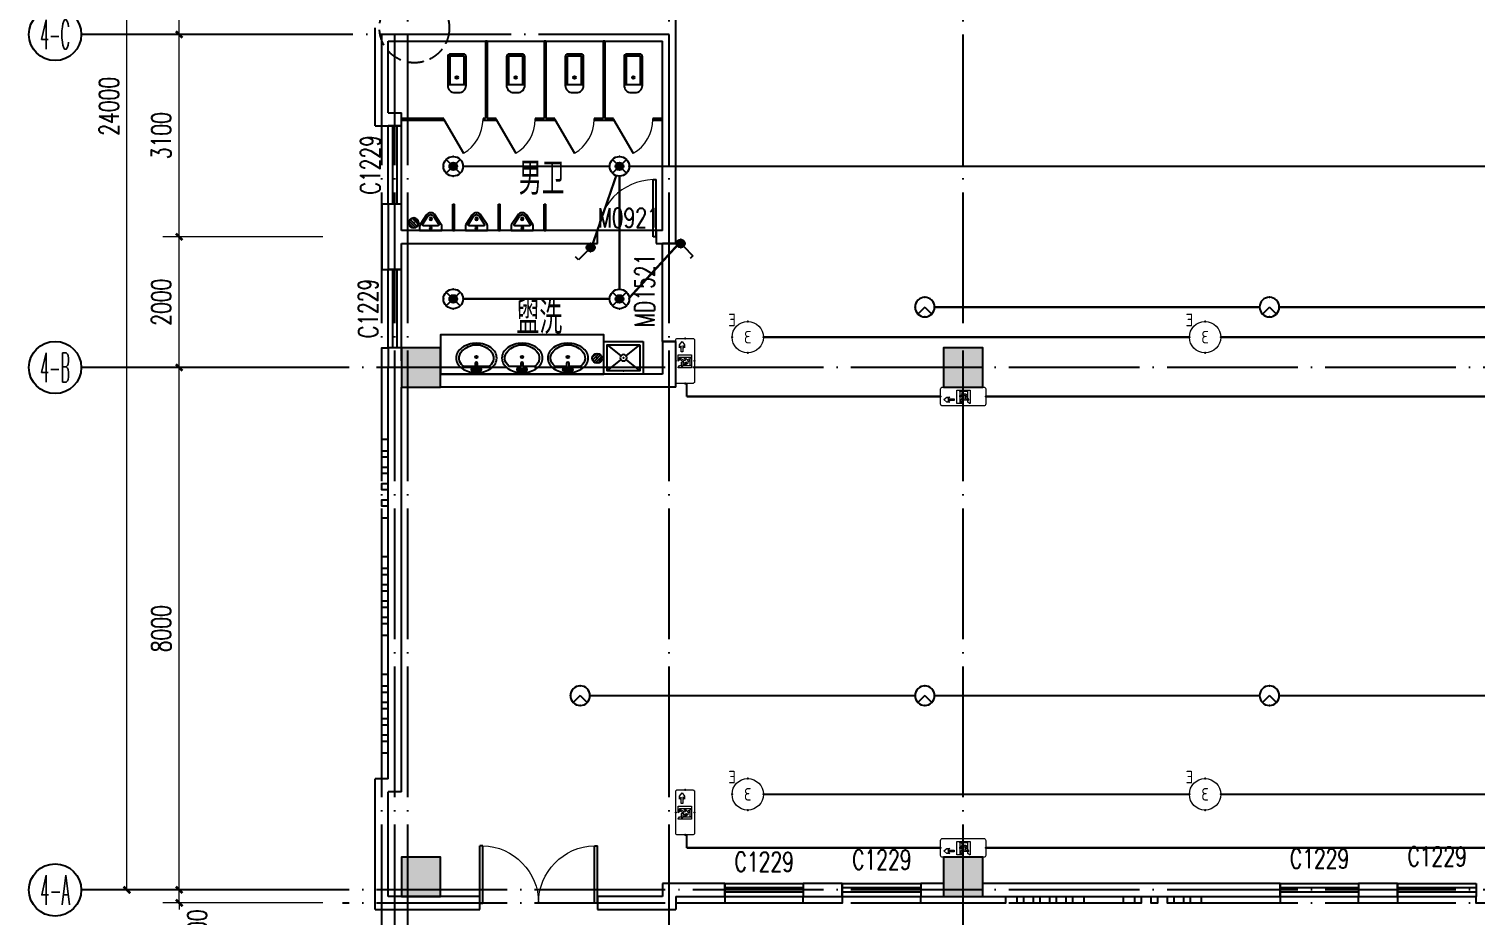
# Model space of a CAD drawing. Extents: x -124594 to 516503, y -3148 to 203159.
# Drawn here: x 179458 to 201608, y 94391 to 107976 of the extents above; entities that cross this region are included whole.
import ezdxf
from ezdxf.enums import TextEntityAlignment as Align

# ---------------------------------------------------------------- set-up
doc = ezdxf.new("R2010")
doc.units = 0
doc.header["$LTSCALE"] = 1000
doc.header["$MEASUREMENT"] = 0
doc.linetypes.add('DASH', pattern=[0.35, 0.25, -0.1])
doc.linetypes.add('DOTE', pattern=[2.42, 2, -0.2, 0.02, -0.2])
for name, color, linetype in [('AXIS', 3, 'Continuous'), ('AXIS_TEXT', 7, 'Continuous'), ('COLUMN', 9, 'Continuous'), ('DOOR_FIRE', 4, 'Continuous'), ('EQUIP-消防', 3, 'Continuous'), ('EQUIP-照明', 3, 'Continuous'), ('J-AXIS-轴线', 1, 'DOTE'), ('J-DOOR-窗', 8, 'Continuous'), ('J-DOOR-门', 8, 'Continuous'), ('J-FLOR-洞口', 4, 'Continuous'), ('J-FURN-厨卫', 253, 'Continuous'), ('J-WALL-墙体', 2, 'Continuous'), ('LATRINE', 8, 'Continuous'), ('PUB_HATCH', 8, 'Continuous'), ('PUB_TEXT', 7, 'Continuous'), ('TEL_TEXT', 7, 'Continuous'), ('WINDOW_TEXT', 7, 'Continuous'), ('WIRE-应急', 1, 'DASH'), ('WIRE-照明', 1, 'Continuous'), ('装饰柱', 7, 'Continuous')]:
    doc.layers.add(name, color=color, linetype=linetype)
doc.layers.add('建筑底图', color=8, linetype='Continuous', lineweight=5)
doc.styles.add('_TCH_AXIS', font='COMPLEX', dxfattribs={"bigfont": 'GBCBIG'})
doc.styles.add('_TCH_DIM_T3', font='SIMPLEX', dxfattribs={"width": 0.705882, "bigfont": 'GBCBIG'})
doc.styles.add('_TCH_WINDOW', font='SIMPLEX', dxfattribs={"height": 3.5, "bigfont": 'GBCBIG'})
doc.styles.add('_TEL_ATTDEF', font='GBENOR', dxfattribs={"width": 0.8, "height": 3, "bigfont": 'GBCBIG'})
doc.styles.add('_TEL_DIM', font='SIMPLEX', dxfattribs={"width": 0.8, "height": 3.5, "bigfont": 'HZTXT'})
doc.styles.add('COMPLEX', font='COMPLEX')
doc.styles.add('HZ', font='simplex.shx', dxfattribs={"width": 0.7, "bigfont": 'hztxt.shx'})
doc.dimstyles.new('_TCH_ARCH&&100', dxfattribs={"dimtxt": 297.5, "dimasz": 100, "dimexe": 250, "dimexo": 300, "dimgap": 126.25, "dimtad": 1, "dimdec": 0, "dimzin": 0, "dimdsep": 46, "dimtxsty": '_TCH_DIM_T3', "dimblk": 'ARCHTICK', "dimcen": 0.09, "dimclrt": 7, "dimazin": 2, "dimtfac": 1, "dimtdec": 0, "dimtix": 1, "dimtmove": 2, "dimatfit": 3, "dimfxl": 1, "dimtolj": 1, "dimtzin": 0, "dimarcsym": 0})

# ---------------------------------------------------------------- blocks, each defined once
blk = doc.blocks.new('$lvtry$00000221')
at = {"color": 0}
for p, q in [((-124, -91, 0), (-43, -216, 0)), ((-116, -76, 0), (116, -76, 0)), ((43, -216, 0), (124, -91, 0))]:
    blk.add_line(p, q, dxfattribs=at)
at = {"color": 0, "elevation": 0}
blk.add_lwpolyline([(69, -231, -0.57735), (-69, -231), (-162, -88, -0.145378), (-170, -61), (-170, 0), (170, 0), (170, -61, -0.145378), (162, -88)], format="xyb", close=True, dxfattribs=at)
at = {"color": 0}
for centre, radius in [((0, -177, 0), 20), ((0, -38, 0), 17.7)]:
    blk.add_circle(centre, radius, dxfattribs=at)
for centre, radius, start, end in [((-116, -86, 0), 10, 90, 213.0863), ((0, -191, 0), 50, 210, 330), ((116, -86, 0), 10, 326.9137, 90)]:
    blk.add_arc(centre, radius, start, end, dxfattribs=at)
for p in [(0, -38, 0), (0, -177, 0)]:
    blk.add_point(p, dxfattribs=at)
blk = doc.blocks.new('$lvtry$00000171')
for p, q in [((-74, 11), (-11, 74)), ((-70, -27), (27, 70)), ((-53, -53), (53, 53)), ((-27, -70), (70, 27)), ((11, -74), (74, -11))]:
    blk.add_line(p, q)
blk.add_circle((0, 0), 75)
blk.add_point((0, 0))
blk = doc.blocks.new('$lvtry$00000191')
at = {"color": 0}
for p, q in [((-250, -50, 0), (-39, -219, 0)), ((39, -219, 0), (250, -50, 0)), ((-250, -450, 0), (-39, -281, 0)), ((39, -281, 0), (250, -450, 0))]:
    blk.add_line(p, q, dxfattribs=at)
at = {"color": 0, "elevation": 0}
for points in [[(300, -500), (300, 0), (-300, 0), (-300, -500)], [(250, -450), (250, -50), (-250, -50), (-250, -450)]]:
    blk.add_lwpolyline(points, close=True, dxfattribs=at)
at = {"color": 0}
blk.add_circle((0, -250, 0), 50, dxfattribs=at)
for p in [(0, -50, 0), (0, -250, 0)]:
    blk.add_point(p, dxfattribs=at)
blk = doc.blocks.new('$lvtry$00000196')
at = {"color": 0}
for points in [[(219, -385, 0.106486), (289, -308, 0.130324), (310, -225, 0.130324), (289, -143, 0.106486), (219, -66, 0.084172), (123, -18, 0.073176), (0, 0, 0.073176), (-123, -18, 0.084172), (-219, -66, 0.106486), (-289, -143, 0.130324), (-310, -225, 0.130324), (-289, -308, 0.106486), (-219, -385, 0.084172), (-123, -433, 0.073176), (0, -451, 0.073176), (123, -433, 0.084172)], [(-22, -44), (-17, -142, 1), (21, -142), (26, -44, 0.493794)]]:
    blk.add_lwpolyline(points, format="xyb", close=True, dxfattribs=at)
for points in [[(-218, -329, -0.467303), (-199, -103, -0.154885), (-179, -96), (-17, -96, -0.154885)], [(21, -96), (183, -96, -0.154885), (203, -103, -0.467303), (222, -329, -0.210278), (2, -430, -0.210278), (-218, -329, -0.467303)]]:
    blk.add_lwpolyline(points, format="xyb", dxfattribs=at)
for points in [[(-52, -25), (56, -25)], [(-52, -78), (-20, -78)], [(24, -78), (56, -78)]]:
    blk.add_lwpolyline(points, dxfattribs=at)
for centre, radius in [((-52, -52), 19.4), ((-52, -52), 12.6), ((2, -241), 19.7), ((56, -52), 19.4), ((56, -52), 12.6), ((2, -241), 14.7)]:
    blk.add_circle(centre, radius, dxfattribs=at)
for centre, start, end in [((-52, -52), 90, 270), ((56, -52), 270, 90)]:
    blk.add_arc(centre, 26.5, start, end, dxfattribs=at)
for p in [(2, -62), (2, -241)]:
    blk.add_point(p, dxfattribs=at)
blk = doc.blocks.new('$lvtry$00000202')
at = {"color": 0}
for p, q in [((-110, -40, 0), (-110, -470, 0)), ((100, -30, 0), (-100, -30, 0)), ((110, -470, 0), (110, -40, 0)), ((140, -470, 0), (-140, -470, 0))]:
    blk.add_line(p, q, dxfattribs=at)
at = {"color": 0, "elevation": 0}
blk.add_lwpolyline([(140, -40, 0.414214), (100, 0), (-100, 0, 0.414214), (-140, -40), (-140, -480, 0.414214), (-30, -590), (30, -590, 0.414214), (140, -480)], format="xyb", close=True, dxfattribs=at)
at = {"color": 0}
blk.add_circle((0, -359, 0), 20, dxfattribs=at)
for centre, start, end in [((-100, -40, 0), 90, 180), ((100, -40, 0), 0, 90)]:
    blk.add_arc(centre, 10, start, end, dxfattribs=at)
for p in [(0, 0, 0), (0, -359, 0)]:
    blk.add_point(p, dxfattribs=at)
blk = doc.blocks.new('$TCHSYS$APDOOR2D')
blk.add_line((0.5, 0), (0, 0.866))
at = {"lineweight": 13}
blk.add_arc((0.5, 0), 1, 120, 180, dxfattribs=at)
blk = doc.blocks.new('_ArchTick')
at = {"color": 0, "linetype": 'ByBlock', "const_width": 0.4}
blk.add_lwpolyline([(-0.5, -0.5), (0.5, 0.5)], dxfattribs=at)
blk = doc.blocks.new('*D208')
at = {"layer": 'AXIS', "color": 0, "lineweight": -2, "transparency": 16777216}
for p, q in [((183958, 118791), (180708, 118791)), ((180958, 94791), (180958, 118791)), ((183958, 94791), (180708, 94791))]:
    blk.add_line(p, q, dxfattribs=at)
at = {"layer": 'Defpoints', "color": 0, "transparency": 16777216}
for p in [(180958, 118791), (184258, 118791), (184258, 94791)]:
    blk.add_point(p, dxfattribs=at)
at = {"layer": 'AXIS', "color": 0, "lineweight": -2, "transparency": 16777216, "xscale": 100, "yscale": 100, "zscale": 100}
for p, rotation in [((180958, 118791), 90), ((180958, 94791), 270)]:
    blk.add_blockref('_ArchTick', p, dxfattribs=dict(at, rotation=rotation))
at = {"layer": 'AXIS', "color": 7, "transparency": 16777216, "insert": (180683, 106791), "char_height": 297.5, "attachment_point": 5, "rotation": 90, "style": '_TCH_DIM_T3'}
blk.add_mtext('\\A1;24000', dxfattribs=at)
blk = doc.blocks.new('*D209')
at = {"layer": 'AXIS', "color": 0, "lineweight": -2, "transparency": 16777216}
for p, q in [((181758, 94791), (181758, 94891)), ((183958, 94791), (181508, 94791)), ((183958, 94591), (181508, 94591)), ((181758, 94591), (181758, 94791)), ((181758, 94591), (181758, 94491))]:
    blk.add_line(p, q, dxfattribs=at)
at = {"layer": 'Defpoints', "color": 0, "transparency": 16777216}
for p in [(181758, 94791), (184258, 94791), (184258, 94591)]:
    blk.add_point(p, dxfattribs=at)
at = {"layer": 'AXIS', "color": 0, "lineweight": -2, "transparency": 16777216, "xscale": 100, "yscale": 100, "zscale": 100}
for p, rotation in [((181758, 94791), 270), ((181758, 94591), 90)]:
    blk.add_blockref('_ArchTick', p, dxfattribs=dict(at, rotation=rotation))
at = {"layer": 'AXIS', "color": 7, "transparency": 16777216, "insert": (182033, 94221), "char_height": 297.5, "attachment_point": 5, "rotation": 90, "style": '_TCH_DIM_T3'}
blk.add_mtext('\\A1;200', dxfattribs=at)
blk = doc.blocks.new('*D210')
at = {"layer": 'AXIS', "color": 0, "lineweight": -2, "transparency": 16777216}
for p, q in [((183958, 102791), (181508, 102791)), ((181758, 94791), (181758, 102791)), ((183958, 94791), (181508, 94791))]:
    blk.add_line(p, q, dxfattribs=at)
at = {"layer": 'Defpoints', "color": 0, "transparency": 16777216}
for p in [(181758, 102791), (184258, 102791), (184258, 94791)]:
    blk.add_point(p, dxfattribs=at)
at = {"layer": 'AXIS', "color": 0, "lineweight": -2, "transparency": 16777216, "xscale": 100, "yscale": 100, "zscale": 100}
for p, rotation in [((181758, 102791), 90), ((181758, 94791), 270)]:
    blk.add_blockref('_ArchTick', p, dxfattribs=dict(at, rotation=rotation))
at = {"layer": 'AXIS', "color": 7, "transparency": 16777216, "insert": (181483, 98791), "char_height": 297.5, "attachment_point": 5, "rotation": 90, "style": '_TCH_DIM_T3'}
blk.add_mtext('\\A1;8000', dxfattribs=at)
blk = doc.blocks.new('*D211')
at = {"layer": 'AXIS', "color": 0, "lineweight": -2, "transparency": 16777216}
for p, q in [((183958, 104791), (181508, 104791)), ((181758, 102791), (181758, 104791)), ((183958, 102791), (181508, 102791))]:
    blk.add_line(p, q, dxfattribs=at)
at = {"layer": 'Defpoints', "color": 0, "transparency": 16777216}
for p in [(181758, 104791), (184258, 104791), (184258, 102791)]:
    blk.add_point(p, dxfattribs=at)
at = {"layer": 'AXIS', "color": 0, "lineweight": -2, "transparency": 16777216, "xscale": 100, "yscale": 100, "zscale": 100}
for p, rotation in [((181758, 104791), 90), ((181758, 102791), 270)]:
    blk.add_blockref('_ArchTick', p, dxfattribs=dict(at, rotation=rotation))
at = {"layer": 'AXIS', "color": 7, "transparency": 16777216, "insert": (181483, 103791), "char_height": 297.5, "attachment_point": 5, "rotation": 90, "style": '_TCH_DIM_T3'}
blk.add_mtext('\\A1;2000', dxfattribs=at)
blk = doc.blocks.new('*D212')
at = {"layer": 'AXIS', "color": 0, "lineweight": -2, "transparency": 16777216}
for p, q in [((183958, 107891), (181508, 107891)), ((181758, 104791), (181758, 107891)), ((183958, 104791), (181508, 104791))]:
    blk.add_line(p, q, dxfattribs=at)
at = {"layer": 'Defpoints', "color": 0, "transparency": 16777216}
for p in [(181758, 107891), (184258, 107891), (184258, 104791)]:
    blk.add_point(p, dxfattribs=at)
at = {"layer": 'AXIS', "color": 0, "lineweight": -2, "transparency": 16777216, "xscale": 100, "yscale": 100, "zscale": 100}
for p, rotation in [((181758, 107891), 90), ((181758, 104791), 270)]:
    blk.add_blockref('_ArchTick', p, dxfattribs=dict(at, rotation=rotation))
at = {"layer": 'AXIS', "color": 7, "transparency": 16777216, "insert": (181483, 106341), "char_height": 297.5, "attachment_point": 5, "rotation": 90, "style": '_TCH_DIM_T3'}
blk.add_mtext('\\A1;3100', dxfattribs=at)
blk = doc.blocks.new('*D213')
at = {"layer": 'AXIS', "color": 0, "lineweight": -2, "transparency": 16777216}
for p, q in [((183958, 110791), (181508, 110791)), ((181758, 107891), (181758, 110791)), ((183958, 107891), (181508, 107891))]:
    blk.add_line(p, q, dxfattribs=at)
at = {"layer": 'Defpoints', "color": 0, "transparency": 16777216}
for p in [(181758, 110791), (184258, 110791), (184258, 107891)]:
    blk.add_point(p, dxfattribs=at)
at = {"layer": 'AXIS', "color": 0, "lineweight": -2, "transparency": 16777216, "xscale": 100, "yscale": 100, "zscale": 100}
for p, rotation in [((181758, 110791), 90), ((181758, 107891), 270)]:
    blk.add_blockref('_ArchTick', p, dxfattribs=dict(at, rotation=rotation))
at = {"layer": 'AXIS', "color": 7, "transparency": 16777216, "insert": (181483, 109341), "char_height": 297.5, "attachment_point": 5, "rotation": 90, "style": '_TCH_DIM_T3'}
blk.add_mtext('\\A1;2900', dxfattribs=at)
blk = doc.blocks.new('_FZH')
blk.add_lwpolyline([(-0.5, -0.5), (0.5, -0.5), (0.5, 0.5), (-0.5, 0.5)], close=True)
at = {"layer": 'PUB_HATCH'}
blk.add_solid([(-0.5, -0.5), (0.5, -0.5), (-0.5, 0.5), (0.5, 0.5)], dxfattribs=at)
blk = doc.blocks.new('$TCHSYS$WIN2D')
for p, q in [((-0.5, 0.5), (0.5, 0.5)), ((-0.5, 0.5), (-0.5, -0.5)), ((0.5, 0.5), (0.5, -0.5)), ((0.5, 0.167), (-0.5, 0.167)), ((0.5, -0.167), (-0.5, -0.167)), ((-0.5, -0.5), (0.5, -0.5))]:
    blk.add_line(p, q)
blk = doc.blocks.new('$DorLib2D$00000001')
for p, q in [((0.45, 0.975), (0.5, 0.975)), ((0.45, 0), (0.45, 0.975)), ((0.5, 0), (0.5, 0.975)), ((0.5, 0), (0.45, 0))]:
    blk.add_line(p, q)
at = {"lineweight": 13}
blk.add_arc((0.475, 0), 0.975, 91.4693, 180, dxfattribs=at)
blk = doc.blocks.new('$DorLib2D$00000002')
for p, q in [((-0.5, 0), (-0.5, 0.4875)), ((-0.475, 0.4875), (-0.5, 0.4875)), ((-0.475, 0), (-0.475, 0.4875)), ((0.475, 0), (0.475, 0.4875)), ((0.475, 0.4875), (0.5, 0.4875)), ((0.5, 0), (0.5, 0.4875)), ((-0.5, 0), (-0.475, 0)), ((0.5, 0), (0.475, 0))]:
    blk.add_line(p, q)
at = {"lineweight": 13}
for centre, start, end in [((-0.4875, 0), 0, 88.53072), ((0.4875, 0), 91.46928, 180)]:
    blk.add_arc(centre, 0.4875, start, end, dxfattribs=at)
blk = doc.blocks.new('_AXISO')
blk.add_circle((0, 0), 0.5)
at = {"layer": 'AXIS_TEXT', "style": 'COMPLEX', "width": 1.041667}
blk.add_attdef('A', text='', height=0.56, dxfattribs=at).set_placement((-0.25, -0.28), (0.25, -0.28), align=Align.FIT)
blk = doc.blocks.new('$equip_U$00000139(cyquan-PC)')
at = {"lineweight": 0}
blk.add_lwpolyline([(-0.5, 0, 1), (0.5, 0, 1), (-0.5, 0, 0.911406)], format="xyb", dxfattribs=at)
for p in [(0, 0.5), (-0.5, 0), (0.5, 0), (0, -0.5)]:
    blk.add_point(p)
at = {"color": 7, "lineweight": 0, "style": '_TEL_DIM'}
blk.add_attdef('E', text='', height=0.4, dxfattribs=at).set_placement((0.497, 0.549), align=Align.MIDDLE_CENTER)
at = {"color": 7, "style": '_TEL_DIM'}
blk.add_attdef('$TEXT$', text='', height=0.4, dxfattribs=at).set_placement((0, 0), align=Align.MIDDLE_CENTER)
at = {"color": 7, "style": '_TEL_DIM', "flags": 1}
for tag in ['A', 'REMARK']:
    blk.add_attdef(tag, text='', height=0.00002, dxfattribs=at).set_placement((0, 0), align=Align.MIDDLE_CENTER)
blk = doc.blocks.new('$equip_U$00000081(OW7S4Z35Z8O8O2W)')
ref = blk.add_blockref('$equip_U$00000139(cyquan-PC)', (0, 0), dxfattribs=dict(xscale=1.59999999999984, yscale=1.59999999999984, zscale=1.59999999999984))
ref.add_attrib('E', 'E', dxfattribs={"color": 7, "lineweight": 0, "height": 0.64, "style": '_TEL_ATTDEF'}).set_placement((0.796, 0.878), align=Align.MIDDLE_CENTER)
ref.add_attrib('$TEXT$', '3', dxfattribs={"color": 7, "height": 0.64, "style": '_TEL_ATTDEF'}).set_placement((0, 0), align=Align.MIDDLE_CENTER)
at = {"color": 7, "style": '_TEL_DIM', "flags": 1}
blk.add_attdef('A', text='', height=0.0000333, dxfattribs=at).set_placement((0, 0), align=Align.MIDDLE_CENTER)
blk = doc.blocks.new('$equip$00002828')
for p, q in [((0.354, 0.354), (-0.354, -0.354)), ((-0.354, 0.354), (0.354, -0.354))]:
    blk.add_line(p, q)
at = {"const_width": 0.0667}
blk.add_lwpolyline([(0.5, 0, -1), (-0.5, 0, -1), (0.5, 0, 1)], format="xyb", dxfattribs=at)
for radius in [0.5, 0.2]:
    blk.add_circle((0, 0), radius)
for p in [(-0.5, 0), (0, 0.5), (0.5, 0), (0, -0.5)]:
    blk.add_point(p)
for points in [[(-0.173, 0.1), (0.173, 0.1), (-0.2, 0), (0.2, 0)], [(-0.173, -0.1), (0.173, -0.1), (-0.2, 0), (0.2, 0)], [(-0.1, 0.173), (0.1, 0.173), (-0.173, 0.1), (0.173, 0.1)], [(0, 0.2), (0, 0.2), (-0.1, 0.173), (0.1, 0.173)], [(-0.1, -0.173), (0.1, -0.173), (-0.173, -0.1), (0.173, -0.1)], [(0, -0.2), (0, -0.2), (-0.1, -0.173), (0.1, -0.173)]]:
    blk.add_solid(points)
at = {"color": 7, "style": '_TEL_DIM', "flags": 1}
for tag in ['A', 'REMARK']:
    blk.add_attdef(tag, text='', height=0.00002, dxfattribs=at).set_placement((0, 0), align=Align.MIDDLE_CENTER)
blk = doc.blocks.new('$equip$00001962')
for p, q in [((0.147, 0.356), (0.625, 0.833)), ((0.625, 0.833), (0.766, 0.692))]:
    blk.add_line(p, q)
blk.add_circle((0, 0.208), 0.208)
for p in [(-0.208, 0.208), (0, 0.417), (0, 0), (0.208, 0.208)]:
    blk.add_point(p)
for points in [[(-0.18, 0.313), (0.18, 0.313), (-0.208, 0.208), (0.208, 0.208)], [(-0.18, 0.104), (0.18, 0.104), (-0.208, 0.208), (0.208, 0.208)], [(-0.104, 0.389), (0.104, 0.389), (-0.18, 0.313), (0.18, 0.313)], [(-0.104, 0.028), (0.104, 0.028), (-0.18, 0.104), (0.18, 0.104)], [(0, 0.417), (0, 0.417), (-0.104, 0.389), (0.104, 0.389)], [(0, 0), (0, 0), (-0.104, 0.028), (0.104, 0.028)]]:
    blk.add_solid(points)
at = {"layer": 'TEL_TEXT', "style": '_TEL_DIM', "flags": 1}
blk.add_attdef('A', text='', height=0.00002, dxfattribs=at).set_placement((0, 0), align=Align.MIDDLE_CENTER)
blk = doc.blocks.new('$equip_U$00000090(cyquan-PC)')
at = {"lineweight": 0}
blk.add_lwpolyline([(-0.658, 0), (0.658, 0, 0.414214), (0.72, 0.062), (0.72, 0.538, 0.414213), (0.658, 0.6), (-0.658, 0.6, 0.414214), (-0.72, 0.538, 0), (-0.72, 0.062, 0.414245), (-0.658, 0, 18481.445439)], format="xyb", dxfattribs=at)
for points in [[(-0.22, 0.08), (-0.204, 0.08), (-0.145, 0.122), (-0.145, 0.172), (-0.153, 0.172, -1), (-0.153, 0.231), (-0.145, 0.231), (-0.145, 0.499, 0.414214), (-0.147, 0.501), (-0.22, 0.501)], [(0.102, 0.459, 0.414214), (0.104, 0.461), (0.104, 0.499, 0.414214), (0.102, 0.501), (-0.138, 0.501, 0.414214), (-0.14, 0.499), (-0.14, 0.461, 0.414214), (-0.138, 0.459)], [(0.108, 0.499), (0.108, 0.122), (0.066, 0.08), (0.201, 0.08), (0.201, 0.501), (0.11, 0.501, 0.414214)], [(0.104, 0.325, 0.414214), (0.102, 0.327), (0.075, 0.327), (0.034, 0.375, 0.221695), (0.018, 0.383), (-0.073, 0.383, 0.235469), (-0.08, 0.379), (-0.132, 0.31, 1), (-0.098, 0.286), (-0.057, 0.341), (-0.046, 0.341, -0.542956), (-0.042, 0.335), (-0.07, 0.271, 0.096289), (-0.073, 0.258), (-0.074, 0.223), (-0.153, 0.223, 1), (-0.153, 0.181), (-0.05, 0.181, 0.404026), (-0.029, 0.201), (-0.027, 0.258, -0.774283), (-0.023, 0.259), (0.039, 0.138, 1), (0.08, 0.159), (0.019, 0.279), (0.031, 0.308, -0.554309), (0.038, 0.309), (0.057, 0.287, 0.221695), (0.062, 0.285), (0.102, 0.285, 0.414214), (0.104, 0.287)], [(-0.01, 0.08), (0.055, 0.08, 0.912194), (0.025, 0.109)], [(0.519, 0.119), (0.618, 0.201), (0.519, 0.284), (0.423, 0.284), (0.484, 0.233, -0.700208), (0.483, 0.229), (0.287, 0.229), (0.287, 0.174), (0.483, 0.174, -0.700208), (0.484, 0.17), (0.423, 0.119)]]:
    blk.add_lwpolyline(points, format="xyb", close=True, dxfattribs=at)
blk.add_circle((0.024, 0.421), 0.0295, dxfattribs=at)
for p in [(0, 0.6), (-0.72, 0.3), (0, 0), (0.72, 0.3)]:
    blk.add_point(p)
at = {"color": 7, "style": '_TEL_DIM', "flags": 1}
for tag in ['A', 'REMARK']:
    blk.add_attdef(tag, text='', height=0.00002, dxfattribs=at).set_placement((0, 0), align=Align.MIDDLE_CENTER)
blk = doc.blocks.new('$equip_U$00000079(OW7S4Z35Z8O8O2W)')
at = {"xscale": -1.59999999999984, "yscale": 1.59999999999984, "zscale": 1.59999999999984}
blk.add_blockref('$equip_U$00000090(cyquan-PC)', (0, 0), dxfattribs=at)
at = {"color": 7, "style": '_TEL_DIM', "flags": 1}
blk.add_attdef('A', text='', height=0.0000333, dxfattribs=at).set_placement((0, 0), align=Align.MIDDLE_CENTER)
blk = doc.blocks.new('$equip$00002831')
for q in [(-0.354, -0.354), (0.354, -0.354)]:
    blk.add_line((0, 0), q)
at = {"const_width": 0.0667}
blk.add_lwpolyline([(0.5, 0, 1), (-0.5, 0, 1), (0.5, 0, -2.700563)], format="xyb", dxfattribs=at)
blk.add_circle((0, 0), 0.5)
for p in [(-0.5, 0), (0, 0.5), (0.5, 0), (0, -0.5)]:
    blk.add_point(p)
at = {"color": 7, "style": '_TEL_DIM', "flags": 1}
for tag in ['A', 'REMARK']:
    blk.add_attdef(tag, text='', height=0.00002, dxfattribs=at).set_placement((0, 0), align=Align.MIDDLE_CENTER)
blk = doc.blocks.new('GWEEDA')
at = {"layer": 'AXIS', "color": 8}
for p, q in [((184258.3, 107890.8), (180258.3, 107890.8)), ((184258.3, 102790.8), (180258.3, 102790.8)), ((184258.3, 94790.8), (180258.3, 94790.8))]:
    blk.add_line(p, q, dxfattribs=at)
at = {"layer": 'J-AXIS-轴线', "color": 8}
for p, q in [((185258.3, 93790.8), (185258.3, 119790.8)), ((189258.3, 93790.8), (189258.3, 119790.8)), ((193758.3, 93790.8), (193758.3, 119790.8)), ((189258.3, 107890.8), (184258.3, 107890.8)), ((184858.3, 93790.8), (184858.3, 107890.8)), ((185058.3, 93790.8), (185058.3, 107890.8)), ((232758.3, 102790.8), (184258.3, 102790.8)), ((232758.3, 94790.8), (184258.3, 94790.8)), ((232758.3, 94590.8), (184258.3, 94590.8))]:
    blk.add_line(p, q, dxfattribs=at)
at = {"layer": 'J-DOOR-门', "color": 8}
blk.add_line((189058.3, 104890.8), (188158.3, 104890.8), dxfattribs=at)
at = {"layer": 'J-FLOR-洞口', "color": 8, "linetype": 'DASH'}
for p, q in [((189358.3, 104690.8), (189158.3, 104690.8)), ((189158.3, 103190.8), (189358.3, 103190.8))]:
    blk.add_line(p, q, dxfattribs=at)
at = {"layer": 'J-FLOR-洞口', "color": 8}
blk.add_line((189158.3, 103190.8), (189158.3, 104690.8), dxfattribs=at)
at = {"layer": 'J-FURN-厨卫', "color": 8}
blk.add_lwpolyline([(185758.3, 102690.8), (188258.3, 102690.8), (188258.3, 103290.8), (185758.3, 103290.8)], close=True, dxfattribs=at)
at = {"layer": 'J-WALL-墙体', "color": 8}
for p, q in [((189358.3, 107890.8), (189358.3, 108315.8)), ((184758.3, 106490.8), (184758.3, 107990.8)), ((189358.3, 104790.8), (189358.3, 107890.8)), ((184958.3, 107790.8), (185258.3, 107790.8)), ((184958.3, 106690.8), (184958.3, 107790.8)), ((185258.3, 107790.8), (189158.3, 107790.8)), ((189158.3, 104890.8), (189158.3, 107790.8)), ((184958.3, 106690.8), (185158.3, 106690.8)), ((185158.3, 106490.8), (185158.3, 106690.8)), ((184758.3, 106490.8), (184958.3, 106490.8)), ((184958.3, 106490.8), (185158.3, 106490.8)), ((185158.3, 105290.8), (184958.3, 105290.8)), ((184958.3, 105290.8), (184958.3, 104790.8)), ((185158.3, 104890.8), (185158.3, 105290.8)), ((184958.3, 104790.8), (184958.3, 104290.8)), ((188158.3, 104890.8), (185158.3, 104890.8)), ((188158.3, 104690.8), (188158.3, 104890.8)), ((189158.3, 104890.8), (189058.3, 104890.8)), ((189058.3, 104890.8), (189058.3, 104690.8)), ((189358.3, 104690.8), (189358.3, 104790.8)), ((185158.3, 104690.8), (188158.3, 104690.8)), ((185158.3, 104290.8), (185158.3, 104690.8)), ((189058.3, 104690.8), (189158.3, 104690.8)), ((189158.3, 104690.8), (189358.3, 104690.8)), ((184958.3, 104290.8), (185158.3, 104290.8)), ((185158.3, 103090.8), (184958.3, 103090.8)), ((184958.3, 103090.8), (184958.3, 102790.8)), ((185158.3, 102890.8), (185158.3, 103090.8)), ((189358.3, 103190.8), (189158.3, 103190.8)), ((189158.3, 103190.8), (189158.3, 102690.8)), ((189358.3, 102490.8), (189358.3, 103190.8)), ((184958.3, 102590.8), (184958.3, 102790.8)), ((184958.3, 96490.8), (184958.3, 102590.8)), ((185158.3, 102690.8), (185158.3, 102690.8)), ((189158.3, 102690.8), (185758.3, 102690.8)), ((185158.3, 96290.8), (185158.3, 102490.8)), ((189358.3, 102490.8), (185758.3, 102490.8)), ((184958.3, 96490.8), (184758.3, 96490.8)), ((184758.3, 94490.8), (184758.3, 96490.8)), ((185158.3, 96290.8), (184958.3, 96290.8)), ((184958.3, 94690.8), (184958.3, 96290.8)), ((190108.3, 94890.8), (189158.3, 94890.8)), ((189158.3, 94890.8), (189158.3, 94690.8)), ((190108.3, 94690.8), (190108.3, 94890.8)), ((191908.3, 94890.8), (191308.3, 94890.8)), ((191308.3, 94890.8), (191308.3, 94690.8)), ((191908.3, 94690.8), (191908.3, 94890.8)), ((193458.3, 94890.8), (193108.3, 94890.8)), ((193108.3, 94890.8), (193108.3, 94690.8)), ((198608.3, 94890.8), (194058.3, 94890.8)), ((198608.3, 94690.8), (198608.3, 94890.8)), ((200408.3, 94890.8), (199808.3, 94890.8)), ((199808.3, 94890.8), (199808.3, 94690.8)), ((200408.3, 94690.8), (200408.3, 94890.8)), ((186358.3, 94690.8), (184958.3, 94690.8)), ((186358.3, 94490.8), (186358.3, 94690.8)), ((189158.3, 94690.8), (188158.3, 94690.8)), ((188158.3, 94690.8), (188158.3, 94490.8)), ((189358.3, 94690.8), (190108.3, 94690.8)), ((189358.3, 94690.8), (189358.3, 94490.8)), ((191308.3, 94690.8), (191908.3, 94690.8)), ((193108.3, 94690.8), (193458.3, 94690.8)), ((194058.3, 94690.8), (198608.3, 94690.8)), ((199808.3, 94690.8), (200408.3, 94690.8)), ((184758.3, 94490.8), (186358.3, 94490.8)), ((188158.3, 94490.8), (189358.3, 94490.8))]:
    blk.add_line(p, q, dxfattribs=at)
at = {"layer": 'LATRINE', "color": 8}
for p, q in [((186445.8, 107790.8), (186445.8, 106603.3)), ((186470.8, 107790.8), (186445.8, 107790.8)), ((186470.8, 107790.8), (186470.8, 106603.3)), ((187345.8, 107790.8), (187345.8, 106603.3)), ((187370.8, 107790.8), (187345.8, 107790.8)), ((187370.8, 107790.8), (187370.8, 106603.3)), ((188245.8, 107790.8), (188245.8, 106603.3)), ((188270.8, 107790.8), (188245.8, 107790.8)), ((188270.8, 107790.8), (188270.8, 106603.3)), ((185808.3, 106603.3), (185158.3, 106603.3)), ((185158.3, 106603.3), (185158.3, 106578.3)), ((185158.3, 106578.3), (185808.3, 106578.3)), ((185808.3, 106578.3), (185808.3, 106603.3)), ((186445.8, 106603.3), (186408.3, 106603.3)), ((186408.3, 106603.3), (186408.3, 106578.3)), ((186408.3, 106578.3), (186458.3, 106578.3)), ((186458.3, 106578.3), (186608.3, 106578.3)), ((186608.3, 106603.3), (186470.8, 106603.3)), ((186608.3, 106578.3), (186608.3, 106603.3)), ((187345.8, 106603.3), (187208.3, 106603.3)), ((187208.3, 106603.3), (187208.3, 106578.3)), ((187208.3, 106578.3), (187358.3, 106578.3)), ((187358.3, 106578.3), (187508.3, 106578.3)), ((187508.3, 106603.3), (187370.8, 106603.3)), ((187508.3, 106578.3), (187508.3, 106603.3)), ((188245.8, 106603.3), (188108.3, 106603.3)), ((188108.3, 106603.3), (188108.3, 106578.3)), ((188108.3, 106578.3), (188258.3, 106578.3)), ((188258.3, 106578.3), (188408.3, 106578.3)), ((188408.3, 106603.3), (188270.8, 106603.3)), ((188408.3, 106578.3), (188408.3, 106603.3)), ((189158.3, 106603.3), (189008.3, 106603.3)), ((189008.3, 106603.3), (189008.3, 106578.3)), ((189008.3, 106578.3), (189158.3, 106578.3)), ((189158.3, 106578.3), (189158.3, 106603.3)), ((185945.8, 104890.8), (185945.8, 105290.8)), ((185945.8, 105290.8), (185970.8, 105290.8)), ((185970.8, 104890.8), (185970.8, 105290.8)), ((186645.8, 104890.8), (186645.8, 105290.8)), ((186645.8, 105290.8), (186670.8, 105290.8)), ((186670.8, 104890.8), (186670.8, 105290.8)), ((187345.8, 104890.8), (187345.8, 105290.8)), ((187345.8, 105290.8), (187370.8, 105290.8)), ((187370.8, 104890.8), (187370.8, 105290.8)), ((185945.8, 104890.8), (185970.8, 104890.8)), ((186645.8, 104890.8), (186670.8, 104890.8)), ((187345.8, 104890.8), (187370.8, 104890.8))]:
    blk.add_line(p, q, dxfattribs=at)
at = {"layer": '装饰柱', "color": 8}
for points in [[(184958.3, 105290.8), (184858.3, 105290.8), (184858.3, 104290.8), (184958.3, 104290.8)], [(184958.3, 101690.8), (184858.3, 101690.8), (184858.3, 103090.8), (184958.3, 103090.8)], [(184958.3, 101415.8), (184858.3, 101415.8), (184858.3, 101515.8), (184958.3, 101515.8)], [(184958.3, 101165.8), (184858.3, 101165.8), (184858.3, 101265.8), (184958.3, 101265.8)], [(184958.3, 100915.8), (184858.3, 100915.8), (184858.3, 101015.8), (184958.3, 101015.8)], [(184958.3, 100665.8), (184858.3, 100665.8), (184858.3, 100765.8), (184958.3, 100765.8)], [(184958.3, 99890.8), (184858.3, 99890.8), (184858.3, 100490.8), (184958.3, 100490.8)], [(184958.3, 99890.8), (184858.3, 99890.8), (184858.3, 100290.8), (184858.3, 100290.8)], [(184958.3, 99615.8), (184858.3, 99615.8), (184858.3, 99715.8), (184958.3, 99715.8)], [(184958.3, 99365.8), (184858.3, 99365.8), (184858.3, 99465.8), (184958.3, 99465.8)], [(184958.3, 99115.8), (184858.3, 99115.8), (184858.3, 99215.8), (184958.3, 99215.8)], [(184958.3, 98865.8), (184858.3, 98865.8), (184858.3, 98965.8), (184958.3, 98965.8)], [(184958.3, 98090.8), (184858.3, 98090.8), (184858.3, 98690.8), (184958.3, 98690.8)], [(184958.3, 97815.8), (184858.3, 97815.8), (184858.3, 97915.8), (184958.3, 97915.8)], [(184958.3, 97565.8), (184858.3, 97565.8), (184858.3, 97665.8), (184958.3, 97665.8)], [(184958.3, 97315.8), (184858.3, 97315.8), (184858.3, 97415.8), (184958.3, 97415.8)], [(184958.3, 97065.8), (184858.3, 97065.8), (184858.3, 97165.8), (184958.3, 97165.8)], [(184858.3, 96490.8), (184858.3, 96890.8), (184958.3, 96890.8)], [(190108.3, 94690.8), (190108.3, 94590.8), (189358.3, 94590.8), (189358.3, 94590.8)], [(191908.3, 94690.8), (191908.3, 94590.8), (191308.3, 94590.8), (191308.3, 94690.8)], [(194408.3, 94690.8), (194408.3, 94590.8), (193108.3, 94590.8), (193108.3, 94690.8)], [(194683.3, 94690.8), (194683.3, 94590.8), (194583.3, 94590.8), (194583.3, 94690.8)], [(194933.3, 94690.8), (194933.3, 94590.8), (194833.3, 94590.8), (194833.3, 94690.8)], [(195183.3, 94690.8), (195183.3, 94590.8), (195083.3, 94590.8), (195083.3, 94690.8)], [(195433.3, 94690.8), (195433.3, 94590.8), (195333.3, 94590.8), (195333.3, 94690.8)], [(196208.3, 94690.8), (196208.3, 94590.8), (195608.3, 94590.8), (195608.3, 94690.8)], [(196483.3, 94690.8), (196483.3, 94590.8), (196383.3, 94590.8), (196383.3, 94690.8)], [(196733.3, 94690.8), (196733.3, 94590.8), (196633.3, 94590.8), (196633.3, 94690.8)], [(196983.3, 94690.8), (196983.3, 94590.8), (196883.3, 94590.8), (196883.3, 94690.8)], [(197233.3, 94690.8), (197233.3, 94590.8), (197133.3, 94590.8), (197133.3, 94690.8)], [(198608.3, 94690.8), (198608.3, 94590.8), (197408.3, 94590.8), (197408.3, 94690.8)], [(200408.3, 94690.8), (200408.3, 94590.8), (199808.3, 94590.8), (199808.3, 94690.8)], [(202908.3, 94690.8), (202908.3, 94590.8), (201608.3, 94590.8), (201608.3, 94690.8)]]:
    blk.add_lwpolyline(points, dxfattribs=at)
at = {"layer": 'AXIS', "color": 8}
ref = blk.add_blockref('_AXISO', (179858.3, 107890.8), dxfattribs=dict(at, xscale=800, yscale=800, zscale=800))
ref.add_attrib('A', '4-C', dxfattribs={"layer": 'AXIS_TEXT', "color": 8, "height": 452.55, "style": '_TCH_AXIS', "width": 0.33871}).set_placement((179632.1, 107664.5), (180084.6, 107664.5), align=Align.FIT)
ref = blk.add_blockref('_AXISO', (179858.3, 102790.8), dxfattribs=dict(at, xscale=800, yscale=800, zscale=800))
ref.add_attrib('A', '4-B', dxfattribs={"layer": 'AXIS_TEXT', "color": 8, "height": 452.55, "style": '_TCH_AXIS', "width": 0.328125}).set_placement((179632.1, 102564.5), (180084.6, 102564.5), align=Align.FIT)
ref = blk.add_blockref('_AXISO', (179858.3, 94790.8), dxfattribs=dict(at, xscale=800, yscale=800, zscale=800))
ref.add_attrib('A', '4-A', dxfattribs={"layer": 'AXIS_TEXT', "color": 8, "height": 452.55, "style": '_TCH_AXIS', "width": 0.323077}).set_placement((179632.1, 94564.5), (180084.6, 94564.5), align=Align.FIT)
at = {"layer": 'COLUMN', "color": 8, "xscale": 600, "yscale": 600, "zscale": 600, "rotation": 90}
for p in [(185458.3, 102790.8), (193758.3, 102790.8), (185458.3, 94990.8), (193758.3, 94990.8)]:
    blk.add_blockref('_FZH', p, dxfattribs=at)
at = {"layer": 'DOOR_FIRE', "color": 8, "xscale": -1800, "yscale": 1800, "zscale": 200}
blk.add_blockref('$DorLib2D$00000002', (187258.3, 94590.8), dxfattribs=at)
at = {"layer": 'J-DOOR-窗', "color": 8}
ref = blk.add_blockref('$TCHSYS$WIN2D', (185058.3, 105890.8), dxfattribs=dict(at, xscale=1200, yscale=-200, zscale=200, rotation=90))
ref.add_attrib('A', 'C1229', (184832.1, 105440.8), dxfattribs={"layer": 'WINDOW_TEXT', "color": 8, "height": 297.5, "rotation": 90, "style": '_TCH_WINDOW', "width": 0.705882})
ref = blk.add_blockref('$TCHSYS$WIN2D', (185058.3, 103690.8), dxfattribs=dict(at, xscale=1200, yscale=-200, zscale=200, rotation=90))
ref.add_attrib('A', 'C1229', (184798.7, 103240.8), dxfattribs={"layer": 'WINDOW_TEXT', "color": 8, "height": 297.5, "rotation": 90, "style": '_TCH_WINDOW', "width": 0.705882})
ref = blk.add_blockref('$TCHSYS$WIN2D', (190708.3, 94790.8), dxfattribs=dict(at, xscale=1200, yscale=200, zscale=200))
ref.add_attrib('A', 'C1229', (190258.3, 95073.9), dxfattribs={"layer": 'WINDOW_TEXT', "color": 8, "height": 297.5, "style": '_TCH_WINDOW', "width": 0.705882})
ref = blk.add_blockref('$TCHSYS$WIN2D', (192508.3, 94790.8), dxfattribs=dict(at, xscale=1200, yscale=200, zscale=200))
ref.add_attrib('A', 'C1229', (192058.3, 95106), dxfattribs={"layer": 'WINDOW_TEXT', "color": 8, "height": 297.5, "style": '_TCH_WINDOW', "width": 0.705882})
ref = blk.add_blockref('$TCHSYS$WIN2D', (199208.3, 94790.8), dxfattribs=dict(at, xscale=1200, yscale=200, zscale=200))
ref.add_attrib('A', 'C1229', (198758.3, 95122.5), dxfattribs={"layer": 'WINDOW_TEXT', "color": 8, "height": 297.5, "style": '_TCH_WINDOW', "width": 0.705882})
ref = blk.add_blockref('$TCHSYS$WIN2D', (201008.3, 94790.8), dxfattribs=dict(at, xscale=1200, yscale=200, zscale=200))
ref.add_attrib('A', 'C1229', (200558.3, 95154.6), dxfattribs={"layer": 'WINDOW_TEXT', "color": 8, "height": 297.5, "style": '_TCH_WINDOW', "width": 0.705882})
at = {"layer": 'J-DOOR-门', "color": 8}
ref = blk.add_blockref('$DorLib2D$00000001', (188608.3, 104790.8), dxfattribs=dict(at, xscale=-900, yscale=-900, zscale=200, rotation=180))
ref.add_attrib('A', 'M0921', (188163.3, 104934), dxfattribs={"layer": 'WINDOW_TEXT', "color": 8, "height": 297.5, "style": '_TCH_WINDOW', "width": 0.705882})
at = {"layer": 'J-FURN-厨卫', "color": 8}
for name, p in [('$lvtry$00000202', (186008.3, 107590.8)), ('$lvtry$00000202', (186908.3, 107590.8)), ('$lvtry$00000202', (187808.3, 107590.8)), ('$lvtry$00000202', (188708.3, 107590.8)), ('$lvtry$00000171', (188155.5, 102933))]:
    blk.add_blockref(name, p, dxfattribs=at)
at = {"layer": 'J-FURN-厨卫', "color": 8, "yscale": -1, "rotation": 180}
blk.add_blockref('$lvtry$00000171', (185348.6, 105005.7), dxfattribs=at)
at = {"layer": 'J-FURN-厨卫', "color": 8, "yscale": -1}
for name, p in [('$lvtry$00000221', (185608.3, 104890.8)), ('$lvtry$00000221', (186308.3, 104890.8)), ('$lvtry$00000221', (187008.3, 104890.8)), ('$lvtry$00000191', (188558.3, 102690.8))]:
    blk.add_blockref(name, p, dxfattribs=at)
at = {"layer": 'J-FURN-厨卫', "color": 8, "rotation": 180}
for p in [(186308.3, 102710.8), (187008.3, 102710.8), (187708.3, 102710.8)]:
    blk.add_blockref('$lvtry$00000196', p, dxfattribs=at)
at = {"layer": 'LATRINE', "color": 8, "xscale": 600, "yscale": 600, "zscale": 25, "rotation": 180}
for p in [(186108.3, 106590.8), (186908.3, 106590.8), (187808.3, 106590.8), (188708.3, 106590.8)]:
    blk.add_blockref('$TCHSYS$APDOOR2D', p, dxfattribs=at)
at = {"layer": 'PUB_TEXT', "color": 8, "style": 'HZ', "width": 0.7}
for s, p in [('男卫', (186956.9, 105436.6)), ('盥洗', (186921.6, 103304.4))]:
    blk.add_text(s, height=500, dxfattribs=at).set_placement(p)
at = {"layer": 'WINDOW_TEXT', "color": 8, "style": '_TCH_WINDOW', "width": 0.705882}
blk.add_text('MD1521', height=297.5, rotation=90, dxfattribs=at).set_placement((189032.1, 103410.8))
at = {"layer": 'AXIS', "color": 8}
for p1, p2, distance, picture, middle in [((184258.3, 94790.8), (184258.3, 118790.8), 3300, '*D208', (180683.3, 106790.8)), ((184258.3, 107890.8), (184258.3, 110790.8), 2500, '*D213', (181483.3, 109340.8)), ((184258.3, 104790.8), (184258.3, 107890.8), 2500, '*D212', (181483.3, 106340.8)), ((184258.3, 102790.8), (184258.3, 104790.8), 2500, '*D211', (181483.3, 103790.8)), ((184258.3, 94790.8), (184258.3, 102790.8), 2500, '*D210', (181483.3, 98790.8))]:
    dim = blk.add_aligned_dim(p1=p1, p2=p2, distance=distance, dimstyle='_TCH_ARCH&&100', dxfattribs=at)
    dim.commit()
    dim.dimension.update_dxf_attribs({"geometry": picture, "text_midpoint": middle})
dim = blk.add_linear_dim(base=(181758.3, 94790.8), p1=(184258.3, 94590.8), p2=(184258.3, 94790.8), angle=90, dimstyle='_TCH_ARCH&&100', dxfattribs=at)
dim.commit()
dim.dimension.update_dxf_attribs({"geometry": '*D209', "text_midpoint": (182033.3, 94220.8), "dimtype": 161})

msp = doc.modelspace()

# ---------------------------------------------------------------- linework, layer by layer
at = {"layer": 'WIRE-应急', "const_width": 35}
for points in [[(197220, 103255), (190700, 103255)], [(204220, 103255), (197700, 103255)], [(189526, 102347), (189526, 102545)], [(193413, 102347), (189526, 102347)], [(201913, 102347), (194104, 102347)], [(197220, 96255), (190700, 96255)], [(204220, 96255), (197700, 96255)], [(189526, 95435), (189526, 95633)], [(193413, 95435), (189526, 95435)], [(201913, 95435), (194104, 95435)]]:
    msp.add_lwpolyline(points, dxfattribs=at)
at = {"layer": 'WIRE-应急'}
msp.add_circle((185358, 107991), 534, dxfattribs=at)
at = {"layer": 'WIRE-照明', "const_width": 35}
for points in [[(186103, 105872), (188347, 105872)], [(190216, 105872), (188647, 105872)], [(228384, 105872), (190216, 105872)], [(188087, 104682), (188448, 105730)], [(188497, 103991), (188497, 105722)], [(188646, 103856), (189380, 104660)], [(186103, 103841), (188347, 103841)], [(198296, 103716), (193321, 103716)], [(203571, 103716), (198596, 103716)], [(193021, 97766), (188046, 97766)], [(198296, 97766), (193321, 97766)], [(203571, 97766), (198596, 97766)]]:
    msp.add_lwpolyline(points, dxfattribs=at)

# ---------------------------------------------------------------- block references
at = {"layer": 'EQUIP-消防', "yscale": 300, "zscale": 300}
for name, p, xscale in [('$equip_U$00000081(OW7S4Z35Z8O8O2W)', (190460, 103255), -300), ('$equip_U$00000081(OW7S4Z35Z8O8O2W)', (197460, 103255), -300), ('$equip_U$00000079(OW7S4Z35Z8O8O2W)', (193758, 102203), 300), ('$equip_U$00000081(OW7S4Z35Z8O8O2W)', (190460, 96255), -300), ('$equip_U$00000081(OW7S4Z35Z8O8O2W)', (197460, 96255), -300), ('$equip_U$00000079(OW7S4Z35Z8O8O2W)', (193758, 95291), 300)]:
    msp.add_blockref(name, p, dxfattribs=dict(at, xscale=xscale))
at = {"layer": 'EQUIP-消防', "xscale": 300, "yscale": 300, "zscale": 300, "rotation": 270}
for p in [(189358, 102891), (189358, 95979)]:
    msp.add_blockref('$equip_U$00000079(OW7S4Z35Z8O8O2W)', p, dxfattribs=at)
at = {"layer": 'EQUIP-照明', "yscale": 300, "zscale": 300}
for name, p, xscale in [('$equip$00002828', (185953, 105872), 300), ('$equip$00002828', (188497, 105872), 300), ('$equip$00002828', (185953, 103841), 300), ('$equip$00002828', (188497, 103841), 300), ('$equip$00002831', (193171, 103716), -300), ('$equip$00002831', (198446, 103716), -300), ('$equip$00002831', (187896, 97766), -300), ('$equip$00002831', (193171, 97766), -300), ('$equip$00002831', (198446, 97766), -300)]:
    msp.add_blockref(name, p, dxfattribs=dict(at, xscale=xscale))
at = {"layer": 'EQUIP-照明', "xscale": 300, "yscale": 300, "zscale": 300}
for p, rotation in [((188056, 104691), 180), ((189372, 104691), 269.9999999999999)]:
    msp.add_blockref('$equip$00001962', p, dxfattribs=dict(at, rotation=rotation))
at = {"layer": '建筑底图'}
msp.add_blockref('GWEEDA', (0, 0), dxfattribs=at)

doc.saveas('drawing.dxf')
